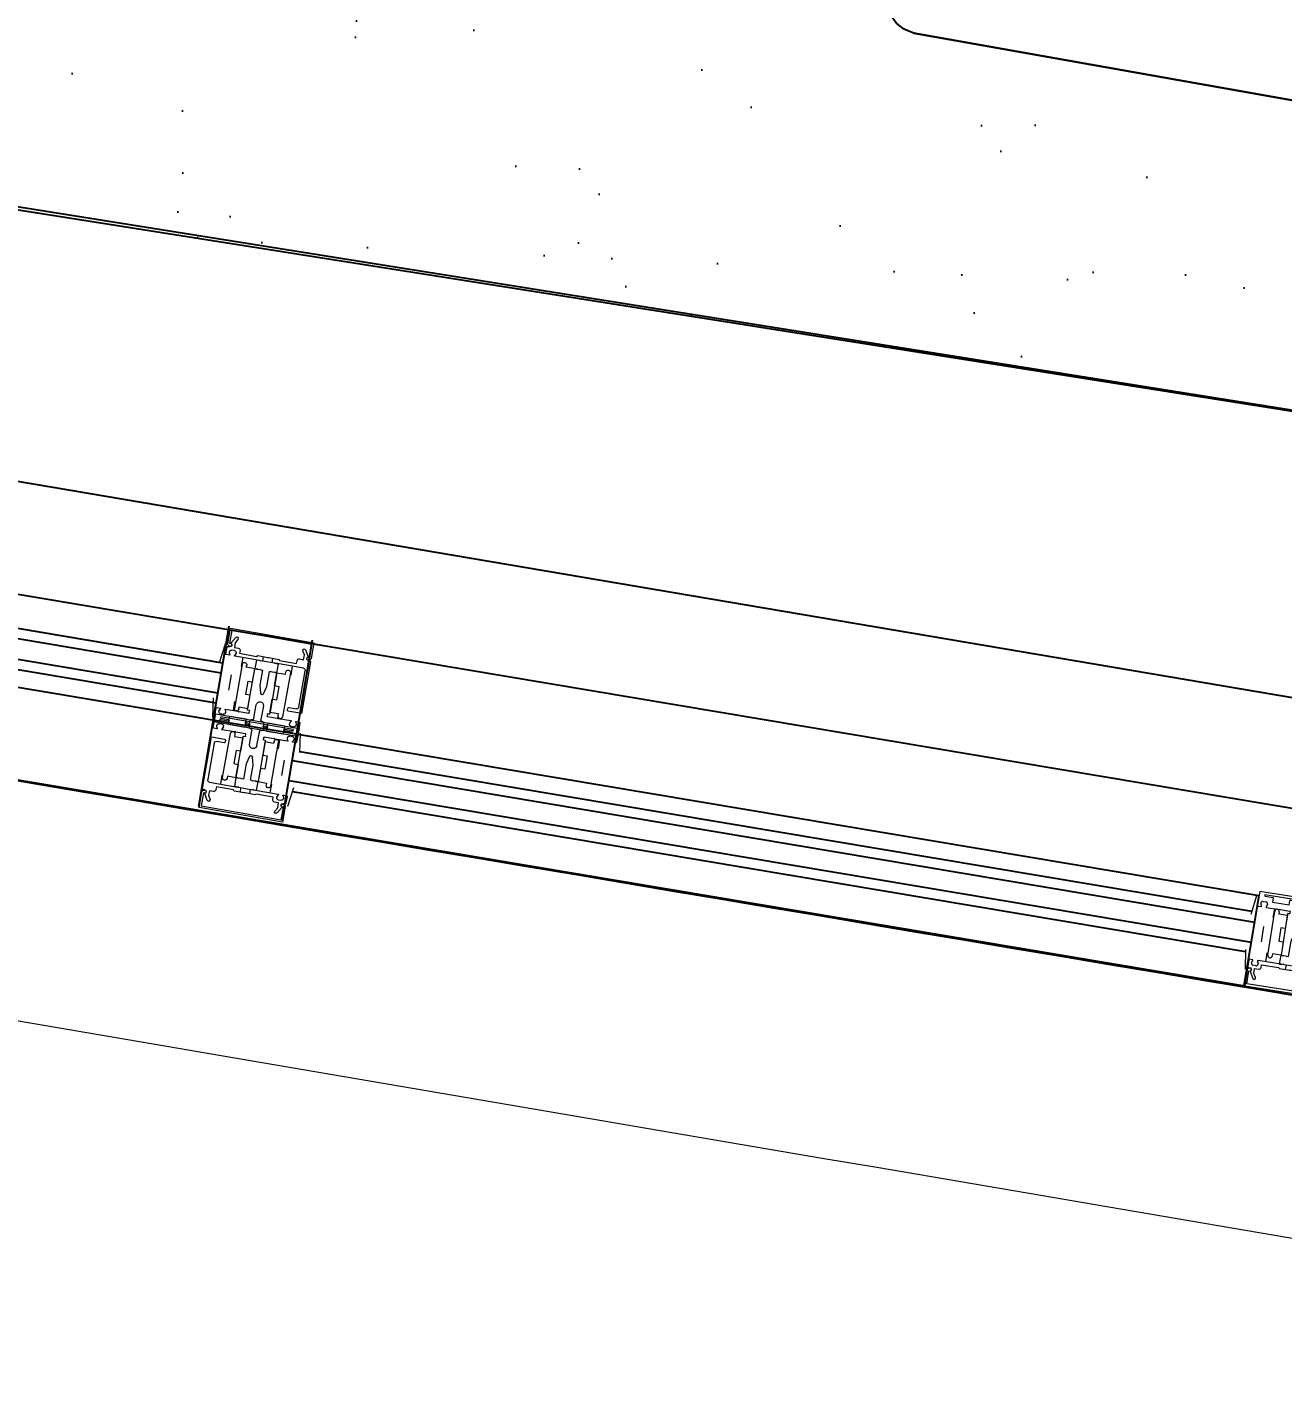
# Model space of a CAD drawing. Extents: x -678889171 to 586587, y -792238163 to 335485.
# Drawn here: x 41010 to 41751, y 24845 to 25643 of the extents above; entities that cross this region are included whole.
import ezdxf
from ezdxf import colors
from ezdxf.entities.mleader import LeaderData, LeaderLine
from ezdxf.math import Vec2, Vec3
from ezdxf.xclip import XClip

# ---------------------------------------------------------------- set-up
doc = ezdxf.new("R2010")
doc.units = 0
doc.header["$MEASUREMENT"] = 0
doc.header["$XCLIPFRAME"] = 2
doc.set_wipeout_variables(frame=1)
doc.layers.get('0').update_dxf_attribs({"color": 8})
for name, color, linetype in [('9TH-FURN$0$XR-A-TYP-8-9-10$0$I-CLNG', 252, 'Continuous'), ('9TH-FURN$0$XR-A-TYP-8-9-10$0$I-FURN-CHAR', 252, 'Continuous'), ('9TH-FURN$0$XR-A-TYP-8-9-10$0$I-FURN-FLOR', 252, 'Continuous'), ('9TH-FURN$0$XR-A-TYP-8-9-10$0$I-FURN-PATT', 252, 'Continuous'), ('9TH-FURN$0$XR-A-TYP-8-9-10$0$I-WIPEOUT', 252, 'Continuous'), ('E-TEXT', 3, 'Continuous'), ('XR-A-9TH-FLOOR$0$A-SITE-PATT', 252, 'Continuous'), ('XR-A-TYP 00(OUTER)$0$A-GLAZ', 252, 'Continuous'), ('XR-A-TYP 00(OUTER)$0$A-SITE-PATT', 252, 'Continuous'), ('XR-A-TYP-4TH TO 10TH (OUTER)$0$A-DIM-IN', 252, 'Continuous')]:
    doc.layers.add(name, color=color, linetype=linetype)
doc.layers.add('XR-A-TYP 00(OUTER)$0$Main entrance$0$A-ELEV-GLAZ', color=252, linetype='Continuous', lineweight=20)
doc.layers.add('XR-A-TYP 01(OUTER)$0$xref units$0$A-ELEV-P1', color=252, linetype='Continuous', lineweight=9)
doc.styles.get("Standard").update_dxf_attribs({"font": 'arial.ttf'})

# ---------------------------------------------------------------- blocks, each defined once
blk = doc.blocks.new('9TH-FURN$0$XR-A-TYP-8-9-10$0$A$C15021E1F')
blk.add_wipeout([(3049.9999999999654, -829.8226470546633), (3049.9999999999927, -836.7715206974208), (3054.337909132195, -845.8373228140626), (3063.4854958250125, -850.0000000000236), (3286.196969721732, -850.0000000000255), (3295.8334996325448, -846.1566994895584), (3299.999999999989, -836.6554394560826), (3299.999999999989, -21.24705348592397), (3293.568744011036, -6.43125598901679), (3279.624184998316, 0), (-5.4569682106375694e-12, 0), (-1.0913936421275139e-11, -1979.6241849982744), (6.4312559890040575, -1993.5687440109941), (21.247053485916695, -2000), (836.6554394560699, -2000), (846.1566994895802, -1995.833499632512), (850.0000000000182, -1986.1969697216791), (850.0000000000273, -850.1972892304293), (984.7024581878868, -870.246148336686), (1120.4882698239908, -880.6827355010246), (1256.6723861195223, -881.4543974210865), (1392.5677488111833, -872.5572410092554), (1527.4887564175187, -854.0361530335103), (1548.8751370681803, -850.1972892304238), (1662.0587865073176, -867.3189919767574), (1797.7191738494876, -879.3088804872004), (1933.8789203679353, -882.1411142967936), (2069.920548254233, -875.8028493633592), (2205.227115362186, -860.3228294091932), (2266.7901335602037, -850.1972892304238), (2339.7367208773685, -861.5120653460435), (2475.159571056696, -875.9794675173925), (2611.215912862075, -882.0889626535336), (2642.4111956306388, -882.3088491200888), (2747.3904116686554, -879.8174100883043), (2883.167285313515, -869.1734136815157), (3018.032257701083, -850.1972892304238), (3035.387179292089, -845.6314045107447)]).dxf.layer = '9TH-FURN$0$XR-A-TYP-8-9-10$0$I-WIPEOUT'
blk.add_line((0, -849.9999999999127), (-1.455191522836685e-11, -1979.624184998274))
blk.add_lwpolyline([(-1.455191522836685e-11, -1979.624184998274), (0, 0)])
blk.add_arc((22.02768569628824, -1977.920309263804), 22.09348613627101, 184.4231101089654, 267.9751388090222)
blk = doc.blocks.new('XR-A-TYP 00(OUTER)$0$conc w')
at = {"layer": 'XR-A-TYP 00(OUTER)$0$Main entrance$0$A-ELEV-GLAZ'}
for p, q in [((83869.5981188296, 6992.485094412375), (83819.59758036448, 6992.485094412259)), ((83819.59758036448, 6992.485094412259), (83819.59758036447, 6983.086993370758)), ((83819.59758126085, 6992.479906872584), (83819.59758126084, 6983.081805831142)), ((83869.5981188296, 6983.086993370816), (83869.5981188296, 6992.485094412375)), ((83820.65592507632, 6983.510331255588), (83820.65592507637, 6991.215080757916)), ((83820.65592507637, 6991.215080757916), (83868.5397741178, 6991.215080757946)), ((83821.29093190342, 6983.510331255529), (83820.65592507632, 6983.510331255588)), ((83823.64979119797, 6987.532041160681), (83821.41793326887, 6983.666349832114)), ((83823.83095921198, 6984.459130287578), (83825.11627664822, 6986.685365391168)), ((83823.83095921198, 6981.605310774146), (83823.83095921198, 6984.459130287578)), ((83864.07942254574, 6986.685365391226), (83865.36473998213, 6984.459130287636)), ((83865.36473998213, 6984.459130287636), (83865.36473998213, 6981.605310774146)), ((83867.7777659252, 6983.666349832201), (83865.54590799611, 6987.532041160739)), ((83868.53977411776, 6983.510331255588), (83867.90476729059, 6983.510331255646)), ((83868.5397741178, 6991.215080757946), (83868.53977411776, 6983.510331255588)), ((83819.59758036447, 6980.970303947077), (83819.59758036447, 6977.033261618868)), ((83819.59811820231, 6980.970303947077), (83819.59811820237, 6950.151305937354)), ((83821.07926296112, 6981.605310774175), (83820.23258719167, 6981.605310774117)), ((83821.07980079897, 6981.605310774146), (83820.23312502951, 6981.605310774088)), ((83820.86759401871, 6981.81697971659), (83821.29093190347, 6981.816979716532)), ((83822.9848212804, 6976.609923734184), (83839.83529884189, 6976.609923734155)), ((83826.24398515509, 6981.605310774117), (83823.83095921198, 6981.605310774146)), ((83827.51399880931, 6978.726613157894), (83827.51399880926, 6980.335297120037)), ((83837.7186094181, 6978.726613157836), (83827.51399880931, 6978.726613157894)), ((83829.74952713474, 6976.604736194568), (83829.74952713476, 6971.313012635161)), ((83838.24778177403, 6979.255785513844), (83837.7186094181, 6978.726613157836)), ((83837.97261214894, 6971.318200174806), (83837.97261214894, 6976.609923734126)), ((83839.29554303878, 6976.609923734155), (83837.97261214894, 6976.609923734126)), ((83844.28034663168, 6979.255785513902), (83838.24778177403, 6979.255785513844)), ((83839.83529884189, 6976.609923734155), (83840.15280225535, 6976.292420320562)), ((83840.15280225535, 6976.292420320562), (83840.47030566895, 6976.609923734155)), ((83840.47030566895, 6976.609923734155), (83848.72539442156, 6976.609923734155)), ((83841.78265311164, 6976.609923734213), (83841.78265311162, 6979.255785513873)), ((83844.5978500452, 6978.938282100338), (83844.28034663168, 6979.255785513902)), ((83844.91535345875, 6979.255785513873), (83844.5978500452, 6978.938282100338)), ((83850.94791831647, 6979.255785513844), (83844.91535345875, 6979.255785513873)), ((83847.41304697879, 6976.609923734155), (83847.41304697876, 6979.255785513873)), ((83848.72539442156, 6976.609923734155), (83849.04289783501, 6976.292420320533)), ((83849.04289783501, 6976.292420320533), (83849.36040124873, 6976.609923734184)), ((83849.36040124873, 6976.609923734184), (83864.13706011634, 6976.609923734184)), ((83851.22308794157, 6976.609923734155), (83849.90015705167, 6976.609923734155)), ((83851.4770906724, 6978.726613157894), (83850.94791831647, 6979.255785513844)), ((83851.22308794157, 6976.609923734155), (83851.22308794159, 6971.318200174777)), ((83861.68170038475, 6978.726613157865), (83851.4770906724, 6978.726613157894)), ((83859.44617205946, 6976.604736194626), (83859.44617205947, 6971.313012635219)), ((83861.6817003847, 6980.335297120037), (83861.68170038475, 6978.726613157865)), ((83865.36473998213, 6981.605310774146), (83862.95171403914, 6981.605310774175)), ((83863.79838980852, 6978.504183183744), (83863.79838980855, 6978.726613157865)), ((83864.85673452048, 6979.784957869764), (83866.71942121332, 6979.784957869822)), ((83867.43909561746, 6976.609923734184), (83869.17478094486, 6976.609923734126)), ((83867.7777659252, 6978.726613157865), (83867.77776592517, 6978.504183183832)), ((83867.90476729063, 6981.816979716648), (83868.32810517533, 6981.816979716619)), ((83868.96311200252, 6981.605310774205), (83868.11643623299, 6981.605310774117)), ((83869.5981188296, 6977.033261618984), (83869.5981188296, 6980.970303947135)), ((83872.49631236485, 6971.31301263519), (83870.8762949475, 6982.743135523488)), ((83821.71480762615, 6953.538009015349), (83821.7148076261, 6975.339910079871)), ((83830.18102748322, 6972.641131064738), (83830.18102748325, 6946.182513267879)), ((83832.82688926285, 6971.318200174777), (83832.82688926281, 6972.641131064709)), ((83837.97261214894, 6971.318200174806), (83832.82688926285, 6971.318200174777)), ((83838.81928791845, 6971.318200174806), (83837.97261214894, 6971.318200174806)), ((83837.97261214894, 6971.318200174806), (83837.97261214897, 6946.679935282446)), ((83839.2955430388, 6971.318200174777), (83837.97261214894, 6971.318200174806)), ((83837.97261214892, 6963.38061483574), (83837.97261214894, 6971.318200174806)), ((83839.136791332, 6971.635703588341), (83838.81928791845, 6971.318200174806)), ((83839.45429474434, 6971.318200174836), (83839.136791332, 6971.635703588341)), ((83840.99947802369, 6971.318200174836), (83839.45429474434, 6971.318200174836)), ((83841.31698143846, 6971.63570358837), (83840.99947802369, 6971.318200174836)), ((83841.63448485202, 6971.318200174806), (83841.31698143846, 6971.63570358837)), ((83842.48116062155, 6971.318200174836), (83841.63448485202, 6971.318200174806)), ((83842.48116062154, 6962.216435652663), (83842.48116062155, 6971.318200174836)), ((83847.56121523849, 6971.318200174806), (83846.71453946891, 6971.318200174777)), ((83846.71453946891, 6971.318200174777), (83846.7145394689, 6962.216435652692)), ((83847.87871865198, 6971.63570358837), (83847.56121523849, 6971.318200174806)), ((83848.19622206694, 6971.318200174806), (83847.87871865198, 6971.63570358837)), ((83849.74140534611, 6971.318200174748), (83848.19622206694, 6971.318200174806)), ((83850.05890875848, 6971.635703588399), (83849.74140534611, 6971.318200174748)), ((83851.22308794159, 6971.318200174777), (83849.90015705167, 6971.318200174777)), ((83850.37641217206, 6971.318200174836), (83850.05890875848, 6971.635703588399)), ((83851.22308794159, 6971.318200174777), (83850.37641217206, 6971.318200174836)), ((83851.22308794159, 6971.318200174777), (83856.36880993129, 6971.318200174806)), ((83851.22308794156, 6963.38061483574), (83851.22308794159, 6971.318200174777)), ((83851.22308794162, 6946.679935282416), (83851.22308794159, 6971.318200174777)), ((83856.36880993129, 6971.318200174806), (83856.36880993129, 6972.641131064738)), ((83859.01467171087, 6972.641131064767), (83859.01467171086, 6946.182513267908)), ((83835.32675036925, 6955.44302949679), (83835.32675036922, 6963.380614835769)), ((83835.32675036922, 6963.380614835769), (83837.97261214892, 6963.38061483574)), ((83843.71821704316, 6957.599678235303), (83842.48116062154, 6962.216435652663)), ((83846.7145394689, 6962.216435652692), (83845.47748304748, 6957.599678235303)), ((83853.86894972126, 6963.380614835769), (83851.22308794156, 6963.38061483574)), ((83853.8689497213, 6955.443029496819), (83853.86894972126, 6963.380614835769)), ((83864.13706011637, 6956.156493477029), (83864.13706011635, 6965.313012635248)), ((83827.42986907027, 6952.267995361151), (83822.98482128032, 6952.267995361151)), ((83828.0648758973, 6950.786312764423), (83828.0648758973, 6951.632988534024)), ((83837.97261214895, 6955.443029496819), (83835.32675036925, 6955.44302949679)), ((83837.97261214894, 6947.505444157723), (83837.97261214895, 6955.443029496819)), ((83851.2230879416, 6955.443029496819), (83853.8689497213, 6955.443029496819)), ((83851.22308794159, 6947.505444157665), (83851.2230879416, 6955.443029496819)), ((83819.5975803645, 6944.436244493292), (83819.59776471282, 6936.434529983479)), ((83819.59758126088, 6944.431056953617), (83819.59760680437, 6936.215080757916, 2.233411204561898e-07)), ((83819.59811820237, 6950.151305937354), (83827.42986907027, 6950.151305937383)), ((83821.75660357681, 6944.859582378092), (83820.02091824924, 6944.859582378063)), ((83832.50938584932, 6944.859582378063), (83825.05863907782, 6944.859582378063)), ((83832.82688926284, 6944.5420789645), (83832.50938584932, 6944.859582378063)), ((83832.82688926285, 6947.505444157665), (83837.97261214894, 6947.505444157723)), ((83832.82688926284, 6946.18251326785), (83832.82688926285, 6947.505444157665)), ((83833.14439267649, 6944.859582378063), (83832.82688926284, 6944.5420789645)), ((83839.03095686084, 6944.859582378034), (83833.14439267649, 6944.859582378063)), ((83838.18428109128, 6946.46826634006), (83839.03095686079, 6946.46826634006)), ((83839.24262580328, 6946.256597397674), (83839.2426258033, 6945.07125132042)), ((83842.48116062155, 6950.574643822067), (83842.48116062155, 6942.510057117644)), ((83846.71453946891, 6942.510057117674), (83846.71453946891, 6950.574643822125)), ((83849.95307428738, 6945.07125132042), (83849.95307428736, 6946.256597397733)), ((83850.1647432297, 6946.468266340031), (83851.0114189991, 6946.468266340118)), ((83856.05130651763, 6944.859582378063), (83850.16474322975, 6944.859582378092)), ((83856.36880993127, 6947.505444157665), (83851.22308794159, 6947.505444157665)), ((83856.36880993127, 6944.54207896447), (83856.05130651763, 6944.859582378063)), ((83856.36880993127, 6946.18251326785), (83856.36880993127, 6947.505444157665)), ((83856.68631334486, 6944.859582378063), (83856.36880993127, 6944.54207896447)), ((83864.13706011638, 6944.859582378122), (83856.68631334486, 6944.859582378063)), ((83859.44617205947, 6944.864769917534), (83859.44617205946, 6950.156493477058)), ((83869.1747809449, 6944.859582378063), (83867.43909561749, 6944.859582378063)), ((83869.59814438925, 6936.215080757947, 2.234821372859233e-07), (83869.59811882963, 6944.436244493263)), ((83872.49631236485, 6950.156493477058), (83870.8762949475, 6938.72637058876)), ((83819.59760680438, 6936.215080757916), (83869.59814438925, 6936.215080757946)), ((83821.41793326891, 6942.742892954237), (83821.41793326887, 6942.965322928387)), ((83824.33896467369, 6941.684548242338), (83822.47627798084, 6941.684548242309)), ((83822.89961586552, 6937.959174856631), (83822.89961791229, 6937.485094412267, 1.78962077203926e-08)), ((83866.29608537545, 6937.485094412367), (83822.89961791229, 6937.485094412267)), ((83827.7468346459, 6938.382512741315), (83823.32295375032, 6938.382512741286)), ((83825.39730938552, 6942.965322928358), (83825.39730938556, 6942.742892954295)), ((83837.97261214895, 6941.240043463331), (83828.17017253063, 6941.240043463418)), ((83828.17017253063, 6941.240043463418), (83828.17017253065, 6938.805850626057)), ((83837.97261214897, 6938.805850625999), (83837.97261214895, 6941.240043463331)), ((83840.08930157273, 6938.382512741344), (83838.39595003375, 6938.382512741344)), ((83841.21114696734, 6941.240043463389), (83840.51263945745, 6941.24004346336)), ((83840.51263945745, 6941.24004346336), (83840.51263945748, 6938.805850625999)), ((83848.68306063321, 6941.240043463447), (83847.98455312321, 6941.240043463389)), ((83848.68306063324, 6938.805850626057), (83848.68306063321, 6941.240043463447)), ((83850.79975005676, 6938.382512741344), (83849.10639851778, 6938.382512741373)), ((83861.02552666348, 6941.240043463447), (83851.2230879416, 6941.24004346336)), ((83851.2230879416, 6941.24004346336), (83851.22308794162, 6938.805850626028)), ((83861.02552666349, 6938.805850626057), (83861.02552666348, 6941.240043463447)), ((83865.87274544388, 6938.382512741344), (83861.44886454816, 6938.382512741373)), ((83863.7983898086, 6942.742892954295), (83863.79838980855, 6942.965322928329)), ((83866.71942121336, 6941.684548242367), (83864.85673452052, 6941.684548242396)), ((83866.29608537543, 6937.485094412368, 1.789620771658159e-08), (83866.29608332865, 6937.959174856631)), ((83867.77776592519, 6942.965322928416), (83867.77776592523, 6942.742892954295))]:
    blk.add_line(p, q, dxfattribs=at)
for centre, radius, start, end in [((83821.07926296112, 6982.663655486103), 1.058344711860467, 269.9999999983324, 71.33707511730746), ((83821.29093190348, 6982.663655486016), 0.8466757694881355, 269.9999999983324, 89.99999999833247), ((83824.38303392315, 6987.108703275881), 0.8466757694818403, 329.9999999999376, 149.9999999999376), ((83864.81266527093, 6987.10870327591), 0.8466757694923424, 29.99999999820142, 209.9999999982014), ((83868.11643623299, 6982.663655486045), 1.058344711875328, 108.6629248834825, 269.9999999916624), ((83867.90476729063, 6982.663655486132), 0.8466757695002622, 89.99999999833247, 269.9999999983324), ((83820.8675940187, 6983.086993370933), 1.27001365426252, 179.9999999983325, 269.9999999983324), ((83820.23258719164, 6980.970303947048), 0.6350068271251967, 89.99999999833247, 179.9999999983325), ((83820.23312502936, 6980.97030394699), 0.6350068271009434, 89.99999999833247, 179.9999999983325), ((83822.98482128042, 6975.339910079929), 1.27001365426252, 89.99999999833247, 179.9999999983325), ((83826.24398515493, 6980.335297120007), 1.270013654250393, 359.9999999983325, 89.99999999833247), ((83862.9517140391, 6980.33529711992), 1.27001365426252, 89.99999999833247, 179.9999999983325), ((83864.85673452048, 6978.726613157865), 1.058344711875328, 89.99999999833247, 179.9999999983325), ((83865.70341028986, 6978.504183183773), 1.905020481362623, 179.9999999983325, 225.1896880925246), ((83864.13706011632, 6976.927427147748), 0.3175034135565351, 269.9999999983324, 45.18968809488281), ((83866.71942121332, 6978.726613157865), 1.058344711875328, 359.9999999983325, 89.99999999833247), ((83867.43909561743, 6976.927427147748), 0.3175034135619089, 134.8103119051172, 269.9999999983324), ((83865.87274544385, 6978.504183183832), 1.905020481363463, 314.8103119086506, 359.9999999983325), ((83868.32810517531, 6983.086993370787), 1.270013654250393, 269.9999999983324, 359.9999999983325), ((83868.96311200249, 6980.970303947135), 0.6350068271130701, 359.9999999949974, 89.99999999833247), ((83869.17478094484, 6977.033261618926), 0.4233378847380044, 269.9999999983324, 1.667526652835144e-09), ((83831.50395837307, 6972.641131064709), 1.322930889839934, 359.9999999983325, 179.9999999983325), ((83857.69174082103, 6972.641131064738), 1.322930889839934, 359.9999999983325, 179.9999999983325), ((83822.98482128032, 6953.538009015378), 1.270013654238267, 179.9999999983325, 269.9999999983324), ((83827.42986907026, 6951.632988533966), 0.6350068271373235, 359.9999999983325, 89.99999999833247), ((83844.59785004523, 6950.574643822096), 2.116689423726402, 359.9999999983325, 179.9999999983325), ((83844.59785004522, 6957.835375187889), 0.9106630945981614, 195.0000000010821, 345.0000000007444), ((83820.0209182492, 6944.436244493292), 0.4233378847501311, 89.99999999833247, 179.9999999983325), ((83823.32295375032, 6942.965322928387), 1.905020481351337, 134.8103119086506, 179.9999999983325), ((83821.75660357678, 6944.542078964529), 0.3175034135533625, 314.8103119051172, 89.99999999833247), ((83825.05863907778, 6944.542078964441), 0.3175034135565351, 89.99999999833247, 225.1896880948828), ((83823.49228890418, 6942.965322928358), 1.905020481371396, 359.9999999983325, 45.18968809488281), ((83827.42986907024, 6950.786312764511), 0.6350068271130701, 269.9999999983324, 359.9999999983325), ((83831.50395837304, 6946.182513267791), 1.322930889839915, 179.9999999983325, 359.9999999983325), ((83838.18428109132, 6946.679935282387), 0.2116689423629388, 179.9999999949974, 269.9999999983324), ((83839.0309568608, 6946.256597397703), 0.2116689423629388, 359.9999999949974, 89.99999999833247), ((83839.03095686082, 6945.07125132042), 0.2116689423629388, 269.9999999916624, 359.9999999983325), ((83850.1647432297, 6946.256597397733), 0.2116689423750656, 89.99999999833247, 180.0000000016675), ((83850.16474322973, 6945.071251320391), 0.2116689423871923, 180.0000000016675, 269.9999999916624), ((83851.01141899926, 6946.679935282475), 0.2116689423750656, 269.9999999916624, 359.9999999983325), ((83857.69174082106, 6946.182513267879), 1.322930889839915, 179.9999999983325, 359.9999999983325), ((83865.70341028988, 6942.965322928358), 1.905020481351337, 134.8103119086506, 179.9999999983325), ((83864.13706011634, 6944.542078964558), 0.3175034135619089, 314.8103119051172, 89.99999999166236), ((83867.43909561746, 6944.5420789645), 0.3175034135565351, 89.99999999833247, 225.1896880948828), ((83865.87274544386, 6942.965322928387), 1.90502048134553, 359.9999999983325, 45.18968809252458), ((83869.17478094486, 6944.43624449335), 0.4233378847380044, 359.9999999983325, 89.99999999166236), ((83822.47627798084, 6942.742892954237), 1.058344711851074, 179.9999999983325, 269.9999999983324), ((83823.32295375035, 6937.959174856631), 0.4233378847622579, 89.99999999833247, 179.9999999983325), ((83824.33896467369, 6942.742892954266), 1.058344711875328, 269.9999999916624, 359.9999999983325), ((83827.74683464595, 6938.805850625969), 0.4233378847501311, 269.9999999983324, 359.9999999983325), ((83838.3959500338, 6938.805850626028), 0.4233378847501311, 179.9999999983325, 269.9999999983324), ((83840.08930157278, 6938.805850626028), 0.4233378847622579, 269.9999999983324, 359.9999999983325), ((83841.21114696733, 6942.510057117674), 1.270013654250393, 269.9999999916624, 359.9999999983325), ((83847.9845531232, 6942.510057117644), 1.270013654238267, 179.9999999983325, 269.9999999983324), ((83849.10639851782, 6938.805850626086), 0.4233378847258777, 179.9999999949974, 269.9999999916624), ((83850.7997500568, 6938.805850626086), 0.4233378847380044, 269.9999999983324, 1.667526652835144e-09), ((83861.4488645482, 6938.805850626057), 0.4233378847258777, 179.9999999949974, 269.9999999916624), ((83864.85673452052, 6942.742892954295), 1.058344711863201, 179.9999999983325, 269.9999999916624), ((83865.87274544389, 6937.95917485666), 0.4233378847501311, 1.667526652835144e-09, 89.99999999833247), ((83866.71942121336, 6942.742892954295), 1.058344711863201, 269.9999999983324, 359.9999999983325)]:
    blk.add_arc(centre, radius, start, end, dxfattribs=at)
blk = doc.blocks.new('XR-A-TYP 00(OUTER)$0$1300 w')
at = {"layer": 'XR-A-TYP 00(OUTER)$0$A-GLAZ', "extrusion": (1.724973621325462e-12, 3.903883441836318e-14, -1)}
for p, q in [((-10087.14870675472, 80560.37244905249, 3.923985038642528e-06), (-8785.63222806697, 80553.049754243, 3.926229834674746e-06)), ((-10087.14870675472, 80560.37244905249, 3.923985038642528e-06), (-8785.63222806697, 80553.049754243, 3.926229834674746e-06)), ((-9412.281565591664, 80554.46713757416, 4.266281366804153e-06), (-9412.889194104639, 80446.46884690443, 4.266276107940821e-06)), ((-9362.282356948213, 80554.18582807742, 4.266367602789737e-06), (-9362.889985461225, 80446.18753740768, 4.266362344274759e-06)), ((-8785.970600449175, 80553.05165802041, 1.096837474179649e-06), (-8786.274414705695, 80499.05251268554, 1.096834852503444e-06)), ((-9359.384762567403, 80536.27752952138, 3.92523946581068e-06), (-8788.645860427809, 80533.06639323177, 3.926223854868035e-06)), ((-9362.416776261773, 80530.29449351202, 3.925234002071084e-06), (-8785.994160672475, 80527.05137906488, 3.926228194183997e-06)), ((-8786.083124247896, 80533.05197456306, 3.926228274979339e-06), (-8785.910637763503, 80533.05100410599, 3.926228572477476e-06)), ((-9362.48429054099, 80518.29468343762, 3.925233417153011e-06), (-8786.16120649039, 80515.05212898267, 3.926227437596984e-06)), ((-9359.077162624657, 80512.27541902111, 3.925239059403404e-06), (-8788.902925375485, 80509.0674596937, 3.926222474546614e-06)), ((-10087.45252101126, 80506.37330371763, 3.923982406510711e-06), (-8786.383934247613, 80499.05312887304, 3.926226430036521e-06)), ((-9412.663537262342, 80486.57649940258, 3.925145622213941e-06), (-9986.941529411808, 80489.80754759998, 3.924155138562138e-06)), ((-9412.629780122734, 80492.5764044398, 3.92514591467314e-06), (-9984.414403644572, 80495.7934242497, 3.924159731449135e-06)), ((-9412.73105154156, 80474.57668932818, 3.925145037295813e-06), (-9987.196764823144, 80477.80879369704, 3.924154229872077e-06)), ((-9412.764808681175, 80468.57678429096, 3.925144744836668e-06), (-9984.6711840231, 80471.79448911053, 3.924158351620321e-06)), ((-10087.75821794416, 80452.37416897522, 3.923979771480171e-06), (-8686.578965734188, 80444.49074359774, 3.926396460969214e-06))]:
    blk.add_line(p, q, dxfattribs=at)
at = {"layer": 'XR-A-TYP 00(OUTER)$0$A-SITE-PATT', "zscale": -1}
for p, rotation in [((-93209.84333813383, 73306.24793247829, 2.299027187387147e-06), 0.1752235276728038), ((74435.94357842981, 87696.38786023311, 2.588772353271057e-06), 180.1752226497983)]:
    blk.add_blockref('XR-A-TYP 00(OUTER)$0$conc w', p, dxfattribs=dict(at, rotation=rotation))
at = {"layer": 'XR-A-TYP 00(OUTER)$0$A-SITE-PATT', "xscale": -1, "zscale": -1, "rotation": 359.2024426718495}
blk.add_blockref('XR-A-TYP 00(OUTER)$0$conc w', (74978.50818676247, 72393.81345084078, 2.480413337834408e-06), dxfattribs=at)
blk = doc.blocks.new('XR-A-TYP 00(OUTER)')
at = {"layer": 'XR-A-TYP 00(OUTER)$0$A-GLAZ'}
blk.add_arc((332925.2166991931, 1728659.106964726), 1741154.822070088, 260.3845303487622, 260.5073939661236, dxfattribs=at)
at = {"layer": 'XR-A-TYP 00(OUTER)$0$A-GLAZ', "extrusion": (-1.131327647797618e-09, 1.899919746884872e-10, 1), "xscale": -0.9999999999999997, "rotation": 170.1550693262117}
blk.add_blockref('XR-A-TYP 00(OUTER)$0$1300 w', (66958.68768358097, 89420.00911030281, 7.97932691572954e-06), dxfattribs=at)
blk = doc.blocks.new('XR-A-TYP-4TH TO 10TH (OUTER)')
at = {"layer": 'XR-A-TYP-4TH TO 10TH (OUTER)$0$A-DIM-IN'}
ref = blk.add_blockref('XR-A-TYP 00(OUTER)', (0, 0), dxfattribs=at)
XClip(ref).set_block_clipping_path([(19908.03026808962, -24395.00390344393), (141486.3941120692, 77630.63833666123)])
blk = doc.blocks.new('XR-A-TYP 01(OUTER)')
at = {"layer": 'XR-A-TYP 01(OUTER)$0$xref units$0$A-ELEV-P1'}
blk.add_arc((177273.2682718353, 791846.9398116627), 791644.4920306684, 260.1652208787546, 260.4683903534023, dxfattribs=at)

msp = doc.modelspace()

# ---------------------------------------------------------------- hatches: boundary and pattern name
at = {"layer": '9TH-FURN$0$XR-A-TYP-8-9-10$0$I-FURN-PATT'}
h = msp.add_hatch(dxfattribs=at)
h.set_pattern_fill('AR-SAND', color=256, scale=2.999999999999999, angle=-10.13912111529847)
h.set_pattern_definition([(27.36087888470153, (44582.4186223909, 22420.58402536319), (21.12159800668687, 145.3760555165945), [0, -115.8239999999999, 0, -129.5399999999997, 0, -123.8249999999999]), (357.3608788847014, (44582.4186223909, 22420.58402536319), (170.6076817907588, 187.9491035730238), [0, -62.48399999999997, 0, -104.3939999999999, 0, -40.00499999999997]), (317.3608788847015, (44490.15632151467, 22437.08344695978), (233.6677830162838, -41.34920501599594), [0, -38.09999999999999, 0, -137.16, 0, -179.07]), (307.3608788847015, (44490.15632151467, 22437.08344695978), (237.2629154492673, 25.50967439450823), [0, -19.05, 0, -89.916, 0, -102.87])])
h.paths.add_polyline_path([(44126.48881131426, 29566.28004205842), (41441.70273825725, 30038.34871304345), (40653.03227834736, 25590.91434316972), (43346.97949650347, 25165.63871397161)])

# ---------------------------------------------------------------- linework, layer by layer
at = {"layer": '9TH-FURN$0$XR-A-TYP-8-9-10$0$I-CLNG'}
msp.add_line((43456.45865816266, 25146.22460381381, 3.776918404948926e-09), (39447.92011870004, 25785.25961813418, 3.77620957132568e-09), dxfattribs=at)
at = {"layer": '9TH-FURN$0$XR-A-TYP-8-9-10$0$I-FURN-FLOR', "elevation": -4.12025330771652e-08}
msp.add_lwpolyline([(44126.48881131426, 29566.28004205842), (41441.70273825725, 30038.34871304345), (40653.03227834736, 25590.91434316972), (43346.97949650347, 25165.63871397161)], close=True, dxfattribs=at)

# ---------------------------------------------------------------- next in the draw order: block references
at = {"layer": '9TH-FURN$0$XR-A-TYP-8-9-10$0$I-FURN-CHAR', "xscale": -1, "rotation": 259.9441872291192}
msp.add_blockref('9TH-FURN$0$XR-A-TYP-8-9-10$0$A$C15021E1F', (43482.67396099753, 25294.22045568068, 3.776918404948924e-09), dxfattribs=at)

# ---------------------------------------------------------------- next in the draw order: linework, layer by layer
at = {"color": 240, "true_color": 0xed1f24}
msp.add_line((48485.26803715152, 24107.59697742015, -4.374585041561915e-07), (40035.82190726892, 25539.10298865223, -2.888717260916566e-08), dxfattribs=at)

# ---------------------------------------------------------------- next in the draw order: block references
at = {"layer": 'XR-A-9TH-FLOOR$0$A-SITE-PATT'}
for name in ['XR-A-TYP-4TH TO 10TH (OUTER)', 'XR-A-TYP 01(OUTER)']:
    msp.add_blockref(name, (-2800.434649049275, 13522.11598560929), dxfattribs=at)

# ---------------------------------------------------------------- next in the draw order: leaders
at = {"layer": 'E-TEXT', "color": 30}
ml = msp.add_multileader_mtext('Standard', dxfattribs=at)
ml.set_content('\\C30;CT13/DP-T-8 {\\A1;3(1x3)mm\\H0.7x;\\S2^ ;\\H1.42857x; \\P∅ 25 mm PVC CONDUIT}', color=3)
ml.set_leader_properties(color=30)
ml.build(insert=Vec2(0, 0))
ml.multileader.update_dxf_attribs({"text_right_attachment_type": 6, "dogleg_length": 0.2763936738358556, "arrow_head_size": 153.5520410199195, "scale": 2})
ctx = ml.context
ctx.base_point, ctx.scale, ctx.char_height, ctx.arrow_head_size, ctx.landing_gap_size, ctx.plane_origin, ctx.plane_x_axis, ctx.plane_y_axis = Vec3(40312.98858446224, 26624.37395337861, -4.408693085686026e-06), 2, 153.5520410199195, 153.5520410199195, 3.071040820398391, Vec3(39064.40101125944, 35924.53164195119, 2.834923839842998e-05), Vec3(0.9837534464715342, -0.1795248076322006, 3.477911888746864e-09), Vec3(0.1795248076322006, 0.9837534464715342, 4.7996689140011e-09)
ctx.right_attachment = 6
notes = []
notes.append((ctx, [(1, (1, 1, 0), (42668.1856750151, 26088.45429465884, 3.482940900551346e-06), (-0.9837534464715341, 0.1795248076322005, -3.477911888746862e-09), 0.5527873476717117, [(1, [(42511.1681795925, 25127.66296124832, -1.126244566624495e-06)], 0, [])])]))
ctx.mtext.insert, ctx.mtext.text_direction, ctx.mtext.rotation, ctx.mtext.width, ctx.mtext.defined_height, ctx.mtext.flow_direction, ctx.mtext.extrusion = Vec3(40330.34764391184, 26702.39099138789, -4.014682341990357e-06), Vec3(0.9837534464715342, -0.1795248076322006, 3.477911888746863e-09), 6.102681917348368, 2735.052755723061, 1192.469760095124, 5, Vec3(-4.283067445563336e-09, -4.097319373281774e-09, 1)
for ctx, leaders in notes:
    for number, flags, end, landing, length, lines in leaders:
        leader = LeaderData()
        leader.index, (leader.has_last_leader_line, leader.has_dogleg_vector, leader.attachment_direction) = number, flags
        leader.last_leader_point, leader.dogleg_vector, leader.dogleg_length = Vec3(end), Vec3(landing), length
        for number, points, colour, breaks in lines:
            line = LeaderLine()
            line.index, line.vertices, line.color, line.breaks = number, Vec3.list(points), colors.encode_raw_color(colour), breaks
            leader.lines.append(line)
        ctx.leaders.append(leader)

doc.saveas('drawing.dxf')
